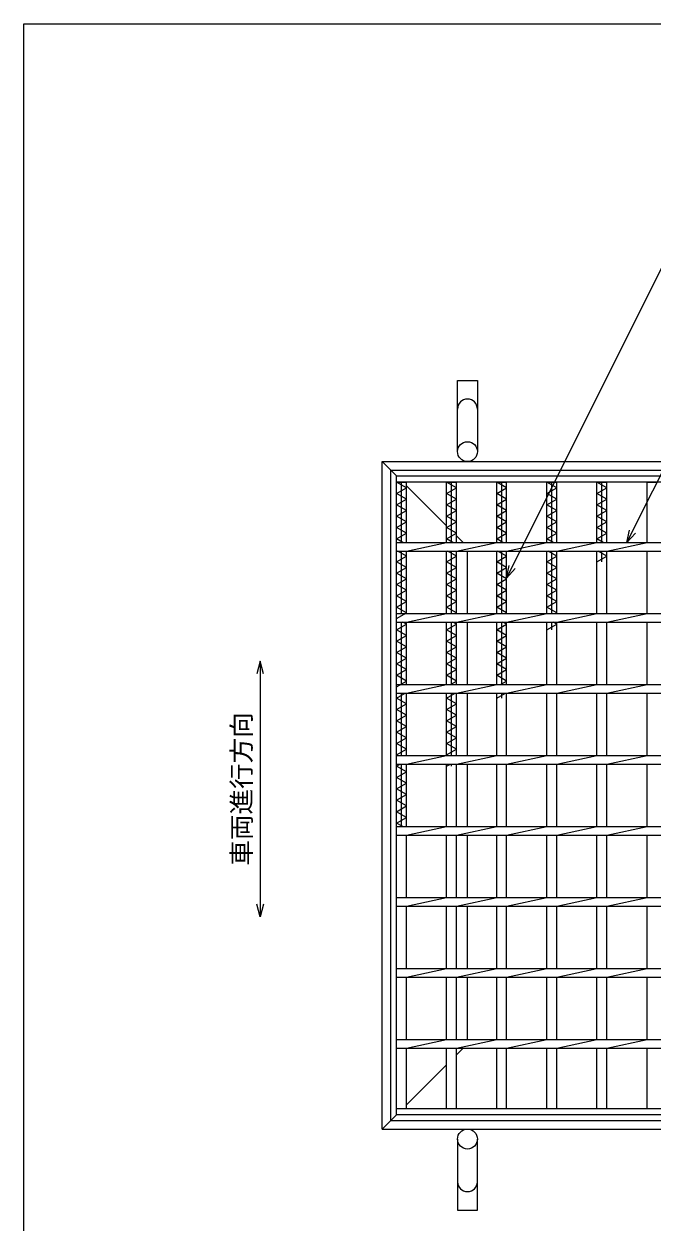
# Model space of a CAD drawing. Units: millimetres, scale not verified. Extents: x -1092 to 1039, y -770 to 632.
# Drawn here: x -1037 to -595, y -211 to 632 of the extents above; entities that cross this region are included whole.
import ezdxf
from ezdxf.enums import TextEntityAlignment as Align

# ---------------------------------------------------------------- set-up
doc = ezdxf.new("R2010")
doc.units = ezdxf.units.MM
doc.header["$LTSCALE"] = 6
for name, color, linetype, lineweight in [('0_2', 150, 'Continuous', 25), ('16', 3, 'Continuous', 25), ('19', 6, 'Continuous', 25), ('22', 4, 'Continuous', 25)]:
    doc.layers.add(name, color=color, linetype=linetype, lineweight=lineweight)
doc.styles.add('ベクトル', font='')
doc.styles.get('ベクトル').set_extended_font_data('ベクトル')

msp = doc.modelspace()

# ---------------------------------------------------------------- linework, layer by layer
at = {"layer": '0_2'}
for p, q in [((-1037.4, -687.9), (-1037.4, 632.1)), ((-1037.4, 632.1), (1038.6, 632.1))]:
    msp.add_line(p, q, dxfattribs=at)
at = {"layer": '16'}
for p, q in [((-775, 314), (-325, 314)), ((-775, 309.5), (-775, 314)), ((-325, 309.5), (-775, 309.5)), ((-775, -131.5), (-775, 309.5)), ((-775, 309.5), (-768, 309.5)), ((-768, 305.5), (-775, 309.5)), ((-775, 301.5), (-768, 305.5)), ((-771.5, 267), (-771.5, 309.5)), ((-768, 267), (-768, 309.5)), ((-739.7, 267), (-739.7, 309.5)), ((-739.7, 309.5), (-732.7, 309.5)), ((-732.7, 305.5), (-739.7, 309.5)), ((-739.7, 301.5), (-732.7, 305.5)), ((-736.2, 267), (-736.2, 309.5)), ((-732.7, 267), (-732.7, 309.5)), ((-704.4, 267), (-704.4, 309.5)), ((-704.4, 309.5), (-697.4, 309.5)), ((-697.4, 305.5), (-704.4, 309.5)), ((-704.4, 301.5), (-697.4, 305.5)), ((-700.9, 267), (-700.9, 309.5)), ((-697.4, 267), (-697.4, 309.5)), ((-669.1, 267), (-669.1, 309.5)), ((-669.1, 309.5), (-662.1, 309.5)), ((-662.1, 305.5), (-669.1, 309.5)), ((-669.1, 301.5), (-662.1, 305.5)), ((-665.6, 267), (-665.6, 309.5)), ((-662.1, 267), (-662.1, 309.5)), ((-633.8, 267), (-633.8, 309.5)), ((-633.8, 309.5), (-626.8, 309.5)), ((-626.8, 305.5), (-633.8, 309.5)), ((-633.8, 301.5), (-626.8, 305.5)), ((-630.3, 267), (-630.3, 309.5)), ((-626.8, 267), (-626.8, 309.5)), ((-598.5, 267), (-598.5, 309.5)), ((-598.5, 309.5), (-591.5, 309.5)), ((-768, 297.5), (-775, 301.5)), ((-775, 293.5), (-768, 297.5)), ((-732.7, 297.5), (-739.7, 301.5)), ((-739.7, 293.5), (-732.7, 297.5)), ((-697.4, 297.5), (-704.4, 301.5)), ((-704.4, 293.5), (-697.4, 297.5)), ((-662.1, 297.5), (-669.1, 301.5)), ((-669.1, 293.5), (-662.1, 297.5)), ((-626.8, 297.5), (-633.8, 301.5)), ((-633.8, 293.5), (-626.8, 297.5)), ((-768, 289.5), (-775, 293.5)), ((-775, 285.5), (-768, 289.5)), ((-732.7, 289.5), (-739.7, 293.5)), ((-739.7, 285.5), (-732.7, 289.5)), ((-697.4, 289.5), (-704.4, 293.5)), ((-704.4, 285.5), (-697.4, 289.5)), ((-662.1, 289.5), (-669.1, 293.5)), ((-669.1, 285.5), (-662.1, 289.5)), ((-626.8, 289.5), (-633.8, 293.5)), ((-633.8, 285.5), (-626.8, 289.5)), ((-768, 281.5), (-775, 285.5)), ((-775, 277.5), (-768, 281.5)), ((-732.7, 281.5), (-739.7, 285.5)), ((-739.7, 277.5), (-732.7, 281.5)), ((-697.4, 281.5), (-704.4, 285.5)), ((-704.4, 277.5), (-697.4, 281.5)), ((-662.1, 281.5), (-669.1, 285.5)), ((-669.1, 277.5), (-662.1, 281.5)), ((-626.8, 281.5), (-633.8, 285.5)), ((-633.8, 277.5), (-626.8, 281.5)), ((-768, 273.5), (-775, 277.5)), ((-775, 269.5), (-768, 273.5)), ((-732.7, 273.5), (-739.7, 277.5)), ((-739.7, 269.5), (-732.7, 273.5)), ((-697.4, 273.5), (-704.4, 277.5)), ((-704.4, 269.5), (-697.4, 273.5)), ((-662.1, 273.5), (-669.1, 277.5)), ((-669.1, 269.5), (-662.1, 273.5)), ((-626.8, 273.5), (-633.8, 277.5)), ((-633.8, 269.5), (-626.8, 273.5)), ((-770.625, 267), (-775, 269.5)), ((-775, 267), (-325, 267)), ((-775, 261), (-775, 267)), ((-768, 261), (-739.7, 267)), ((-735.325, 267), (-739.7, 269.5)), ((-732.7, 261), (-704.4, 267)), ((-700.025, 267), (-704.4, 269.5)), ((-697.4, 261), (-669.1, 267)), ((-664.725, 267), (-669.1, 269.5)), ((-662.1, 261), (-633.8, 267)), ((-629.425, 267), (-633.8, 269.5)), ((-626.8, 261), (-598.5, 267)), ((-775, 261), (-325, 261)), ((-775, 253.5), (-768, 257.5)), ((-768, 249.5), (-775, 253.5)), ((-768, 257.5), (-774.125, 261)), ((-771.5, 217), (-771.5, 261)), ((-768, 217), (-768, 261)), ((-739.7, 217), (-739.7, 261)), ((-739.7, 253.5), (-732.7, 257.5)), ((-732.7, 249.5), (-739.7, 253.5)), ((-732.7, 257.5), (-738.825, 261)), ((-736.2, 217), (-736.2, 261)), ((-732.7, 217), (-732.7, 261)), ((-704.4, 217), (-704.4, 261)), ((-704.4, 253.5), (-697.4, 257.5)), ((-697.4, 249.5), (-704.4, 253.5)), ((-697.4, 257.5), (-703.525, 261)), ((-700.9, 217), (-700.9, 261)), ((-697.4, 217), (-697.4, 261)), ((-669.1, 217), (-669.1, 261)), ((-669.1, 253.5), (-662.1, 257.5)), ((-662.1, 249.5), (-669.1, 253.5)), ((-662.1, 257.5), (-668.225, 261)), ((-665.6, 217), (-665.6, 261)), ((-662.1, 217), (-662.1, 261)), ((-633.8, 217), (-633.8, 261)), ((-633.8, 253.5), (-626.8, 257.5)), ((-626.8, 257.5), (-632.925, 261)), ((-630.3, 253.5), (-630.3, 261)), ((-626.8, 217), (-626.8, 261)), ((-598.5, 217), (-598.5, 261)), ((-775, 245.5), (-768, 249.5)), ((-768, 241.5), (-775, 245.5)), ((-739.7, 245.5), (-732.7, 249.5)), ((-732.7, 241.5), (-739.7, 245.5)), ((-704.4, 245.5), (-697.4, 249.5)), ((-697.4, 241.5), (-704.4, 245.5)), ((-669.1, 245.5), (-662.1, 249.5)), ((-662.1, 241.5), (-669.1, 245.5)), ((-775, 237.5), (-768, 241.5)), ((-768, 233.5), (-775, 237.5)), ((-739.7, 237.5), (-732.7, 241.5)), ((-732.7, 233.5), (-739.7, 237.5)), ((-704.4, 237.5), (-697.4, 241.5)), ((-697.4, 233.5), (-704.4, 237.5)), ((-669.1, 237.5), (-662.1, 241.5)), ((-662.1, 233.5), (-669.1, 237.5)), ((-775, 229.5), (-768, 233.5)), ((-768, 225.5), (-775, 229.5)), ((-739.7, 229.5), (-732.7, 233.5)), ((-732.7, 225.5), (-739.7, 229.5)), ((-704.4, 229.5), (-697.4, 233.5)), ((-697.4, 225.5), (-704.4, 229.5)), ((-669.1, 229.5), (-662.1, 233.5)), ((-662.1, 225.5), (-669.1, 229.5)), ((-775, 221.5), (-768, 225.5)), ((-768, 217.5), (-775, 221.5)), ((-739.7, 221.5), (-732.7, 225.5)), ((-732.7, 217.5), (-739.7, 221.5)), ((-704.4, 221.5), (-697.4, 225.5)), ((-697.4, 217.5), (-704.4, 221.5)), ((-669.1, 221.5), (-662.1, 225.5)), ((-662.1, 217.5), (-669.1, 221.5)), ((-775, 213.5), (-768, 217.5)), ((-775, 217), (-325, 217)), ((-775, 211), (-775, 217)), ((-775, 211), (-325, 211)), ((-771.5, 167), (-771.5, 211)), ((-768, 209.5), (-770.625, 211)), ((-768, 211), (-739.7, 217)), ((-768, 167), (-768, 211)), ((-739.7, 167), (-739.7, 211)), ((-736.2, 167), (-736.2, 211)), ((-732.7, 209.5), (-735.325, 211)), ((-733.575, 217), (-732.7, 217.5)), ((-732.7, 211), (-704.4, 217)), ((-732.7, 167), (-732.7, 211)), ((-704.4, 167), (-704.4, 211)), ((-700.9, 167), (-700.9, 211)), ((-697.4, 209.5), (-700.025, 211)), ((-698.275, 217), (-697.4, 217.5)), ((-697.4, 211), (-669.1, 217)), ((-697.4, 167), (-697.4, 211)), ((-669.1, 167), (-669.1, 211)), ((-665.6, 205.5), (-665.6, 211)), ((-662.1, 209.5), (-664.725, 211)), ((-662.975, 217), (-662.1, 217.5)), ((-662.1, 211), (-633.8, 217)), ((-662.1, 167), (-662.1, 211)), ((-633.8, 167), (-633.8, 211)), ((-626.8, 211), (-598.5, 217)), ((-626.8, 167), (-626.8, 211)), ((-598.5, 167), (-598.5, 211)), ((-775, 205.5), (-768, 209.5)), ((-768, 201.5), (-775, 205.5)), ((-739.7, 205.5), (-732.7, 209.5)), ((-732.7, 201.5), (-739.7, 205.5)), ((-704.4, 205.5), (-697.4, 209.5)), ((-697.4, 201.5), (-704.4, 205.5)), ((-669.1, 205.5), (-662.1, 209.5)), ((-775, 197.5), (-768, 201.5)), ((-768, 193.5), (-775, 197.5)), ((-739.7, 197.5), (-732.7, 201.5)), ((-732.7, 193.5), (-739.7, 197.5)), ((-704.4, 197.5), (-697.4, 201.5)), ((-697.4, 193.5), (-704.4, 197.5)), ((-775, 189.5), (-768, 193.5)), ((-768, 185.5), (-775, 189.5)), ((-739.7, 189.5), (-732.7, 193.5)), ((-732.7, 185.5), (-739.7, 189.5)), ((-704.4, 189.5), (-697.4, 193.5)), ((-697.4, 185.5), (-704.4, 189.5)), ((-775, 181.5), (-768, 185.5)), ((-768, 177.5), (-775, 181.5)), ((-775, 173.5), (-768, 177.5)), ((-739.7, 181.5), (-732.7, 185.5)), ((-732.7, 177.5), (-739.7, 181.5)), ((-739.7, 173.5), (-732.7, 177.5)), ((-704.4, 181.5), (-697.4, 185.5)), ((-697.4, 177.5), (-704.4, 181.5)), ((-704.4, 173.5), (-697.4, 177.5)), ((-768, 169.5), (-775, 173.5)), ((-775, 165.5), (-768, 169.5)), ((-732.7, 169.5), (-739.7, 173.5)), ((-737.075, 167), (-732.7, 169.5)), ((-697.4, 169.5), (-704.4, 173.5)), ((-701.775, 167), (-697.4, 169.5)), ((-775, 167), (-325, 167)), ((-775, 161), (-775, 167)), ((-775, 161), (-325, 161)), ((-775, 157.5), (-768.875, 161)), ((-771.5, 117), (-771.5, 161)), ((-768, 161), (-739.7, 167)), ((-768, 117), (-768, 161)), ((-739.7, 117), (-739.7, 161)), ((-739.7, 157.5), (-733.575, 161)), ((-736.2, 117), (-736.2, 161)), ((-732.7, 161), (-704.4, 167)), ((-732.7, 117), (-732.7, 161)), ((-704.4, 117), (-704.4, 161)), ((-704.4, 157.5), (-698.275, 161)), ((-700.9, 157.5), (-700.9, 161)), ((-697.4, 161), (-669.1, 167)), ((-697.4, 117), (-697.4, 161)), ((-669.1, 117), (-669.1, 161)), ((-662.1, 161), (-633.8, 167)), ((-662.1, 117), (-662.1, 161)), ((-633.8, 117), (-633.8, 161)), ((-626.8, 161), (-598.5, 167)), ((-626.8, 117), (-626.8, 161)), ((-598.5, 117), (-598.5, 161)), ((-768, 153.5), (-775, 157.5)), ((-775, 149.5), (-768, 153.5)), ((-732.7, 153.5), (-739.7, 157.5)), ((-739.7, 149.5), (-732.7, 153.5)), ((-768, 145.5), (-775, 149.5)), ((-775, 141.5), (-768, 145.5)), ((-732.7, 145.5), (-739.7, 149.5)), ((-739.7, 141.5), (-732.7, 145.5)), ((-768, 137.5), (-775, 141.5)), ((-775, 133.5), (-768, 137.5)), ((-732.7, 137.5), (-739.7, 141.5)), ((-739.7, 133.5), (-732.7, 137.5)), ((-768, 129.5), (-775, 133.5)), ((-775, 125.5), (-768, 129.5)), ((-732.7, 129.5), (-739.7, 133.5)), ((-739.7, 125.5), (-732.7, 129.5)), ((-768, 121.5), (-775, 125.5)), ((-775, 117.5), (-768, 121.5)), ((-732.7, 121.5), (-739.7, 125.5)), ((-739.7, 117.5), (-732.7, 121.5)), ((-774.125, 117), (-775, 117.5)), ((-775, 117), (-325, 117)), ((-775, 111), (-775, 117)), ((-775, 111), (-325, 111)), ((-775, 109.5), (-772.375, 111)), ((-771.5, 67), (-771.5, 111)), ((-768, 111), (-739.7, 117)), ((-768, 67), (-768, 111)), ((-738.825, 117), (-739.7, 117.5)), ((-739.7, 67), (-739.7, 111)), ((-739.7, 109.5), (-737.075, 111)), ((-736.2, 109.5), (-736.2, 111)), ((-732.7, 111), (-704.4, 117)), ((-732.7, 67), (-732.7, 111)), ((-704.4, 67), (-704.4, 111)), ((-697.4, 111), (-669.1, 117)), ((-697.4, 67), (-697.4, 111)), ((-669.1, 67), (-669.1, 111)), ((-662.1, 111), (-633.8, 117)), ((-662.1, 67), (-662.1, 111)), ((-633.8, 67), (-633.8, 111)), ((-626.8, 111), (-598.5, 117)), ((-626.8, 67), (-626.8, 111)), ((-598.5, 67), (-598.5, 111)), ((-768, 105.5), (-775, 109.5)), ((-775, 101.5), (-768, 105.5)), ((-768, 97.5), (-775, 101.5)), ((-775, 93.5), (-768, 97.5)), ((-768, 89.5), (-775, 93.5)), ((-775, 85.5), (-768, 89.5)), ((-768, 81.5), (-775, 85.5)), ((-775, 77.5), (-768, 81.5)), ((-768, 73.5), (-775, 77.5)), ((-775, 69.5), (-768, 73.5)), ((-770.625, 67), (-775, 69.5)), ((-775, 67), (-325, 67)), ((-775, 61), (-775, 67)), ((-775, 61), (-325, 61)), ((-768, 61), (-739.7, 67)), ((-768, 17), (-768, 61)), ((-739.7, 17), (-739.7, 61)), ((-732.7, 61), (-704.4, 67)), ((-732.7, 17), (-732.7, 61)), ((-704.4, 17), (-704.4, 61)), ((-697.4, 61), (-669.1, 67)), ((-697.4, 17), (-697.4, 61)), ((-669.1, 17), (-669.1, 61)), ((-662.1, 61), (-633.8, 67)), ((-662.1, 17), (-662.1, 61)), ((-633.8, 17), (-633.8, 61)), ((-626.8, 61), (-598.5, 67)), ((-626.8, 17), (-626.8, 61)), ((-598.5, 17), (-598.5, 61)), ((-775, 17), (-325, 17)), ((-775, 11), (-775, 17)), ((-768, 11), (-739.7, 17)), ((-732.7, 11), (-704.4, 17)), ((-697.4, 11), (-669.1, 17)), ((-662.1, 11), (-633.8, 17)), ((-626.8, 11), (-598.5, 17)), ((-775, 11), (-325, 11)), ((-768, -33), (-768, 11)), ((-739.7, -33), (-739.7, 11)), ((-732.7, -33), (-732.7, 11)), ((-704.4, -33), (-704.4, 11)), ((-697.4, -33), (-697.4, 11)), ((-669.1, -33), (-669.1, 11)), ((-662.1, -33), (-662.1, 11)), ((-633.8, -33), (-633.8, 11)), ((-626.8, -33), (-626.8, 11)), ((-598.5, -33), (-598.5, 11)), ((-775, -33), (-325, -33)), ((-775, -39), (-775, -33)), ((-768, -39), (-739.7, -33)), ((-732.7, -39), (-704.4, -33)), ((-697.4, -39), (-669.1, -33)), ((-662.1, -39), (-633.8, -33)), ((-626.8, -39), (-598.5, -33)), ((-775, -39), (-325, -39)), ((-768, -83), (-768, -39)), ((-739.7, -83), (-739.7, -39)), ((-732.7, -83), (-732.7, -39)), ((-704.4, -83), (-704.4, -39)), ((-697.4, -83), (-697.4, -39)), ((-669.1, -83), (-669.1, -39)), ((-662.1, -83), (-662.1, -39)), ((-633.8, -83), (-633.8, -39)), ((-626.8, -83), (-626.8, -39)), ((-598.5, -83), (-598.5, -39)), ((-775, -83), (-325, -83)), ((-775, -89), (-775, -83)), ((-768, -89), (-739.7, -83)), ((-732.7, -89), (-704.4, -83)), ((-697.4, -89), (-669.1, -83)), ((-662.1, -89), (-633.8, -83)), ((-626.8, -89), (-598.5, -83)), ((-775, -89), (-325, -89)), ((-768, -131.5), (-768, -89)), ((-739.7, -131.5), (-739.7, -89)), ((-732.7, -131.5), (-732.7, -89)), ((-704.4, -131.5), (-704.4, -89)), ((-697.4, -131.5), (-697.4, -89)), ((-669.1, -131.5), (-669.1, -89)), ((-662.1, -131.5), (-662.1, -89)), ((-633.8, -131.5), (-633.8, -89)), ((-626.8, -131.5), (-626.8, -89)), ((-598.5, -131.5), (-598.5, -89)), ((-775, -131.5), (-325, -131.5)), ((-775, -136), (-775, -131.5)), ((-775, -131.5), (-768, -131.5)), ((-739.7, -131.5), (-732.7, -131.5)), ((-704.4, -131.5), (-697.4, -131.5)), ((-669.1, -131.5), (-662.1, -131.5)), ((-633.8, -131.5), (-626.8, -131.5)), ((-598.5, -131.5), (-591.5, -131.5)), ((-325, -136), (-775, -136))]:
    msp.add_line(p, q, dxfattribs=at)
at = {"layer": '19'}
for p, q in [((-732, 331), (-732, 381)), ((-732, 381), (-718, 381)), ((-718, 381), (-718, 331)), ((-785, 324), (-315, 324)), ((-785, -146), (-785, 324)), ((-775, 314), (-785, 324)), ((-779, 318), (-321, 318)), ((-779, -140), (-779, 318)), ((-739.7, 278.7), (-768, 307)), ((-728, 267), (-732.7, 271.7)), ((-725, 217), (-725, 261)), ((-725, 167), (-725, 211)), ((-725, 117), (-725, 161)), ((-725, 67), (-725, 111)), ((-725, 17), (-725, 61)), ((-725, -33), (-725, 11)), ((-725, -83), (-725, -39)), ((-732.7, -93.7), (-728, -89)), ((-768, -129), (-739.7, -100.7)), ((-785, -146), (-775, -136)), ((-779, -140), (-321, -140)), ((-785, -146), (-315, -146)), ((-732, -153), (-732, -203)), ((-718, -203), (-718, -153)), ((-732, -203), (-718, -203))]:
    msp.add_line(p, q, dxfattribs=at)
for centre in [(-725, 331), (-725, -153)]:
    msp.add_circle(centre, 7, dxfattribs=at)
for centre, start, end in [((-725, 361), 0, 180), ((-725, -183), 180, 0)]:
    msp.add_arc(centre, 7, start, end, dxfattribs=at)
at = {"layer": '22'}
for p, q in [((-697.4, 242), (-575.15, 486.5)), ((-612.65, 267), (-516.4, 459.5)), ((-612.65, 267), (-610.85, 275.76)), ((-612.65, 267), (-606.65, 273.6)), ((-697.4, 242), (-695.6, 250.76)), ((-697.4, 242), (-691.4, 248.6)), ((-871, 183.5), (-873.4, 174.5)), ((-868.6, 174.5), (-871, 183.5)), ((-871, 183.5), (-871, 3.5)), ((-871, 3.5), (-873.4, 12.5)), ((-868.6, 12.5), (-871, 3.5))]:
    msp.add_line(p, q, dxfattribs=at)

# ---------------------------------------------------------------- texts
at = {"layer": '22', "color": 2, "style": 'ベクトル'}
msp.add_text('車両進行方向', height=13.2, rotation=90, dxfattribs=at).set_placement((-884.2, 39.5), align=Align.MIDDLE_LEFT)

doc.saveas('drawing.dxf')
